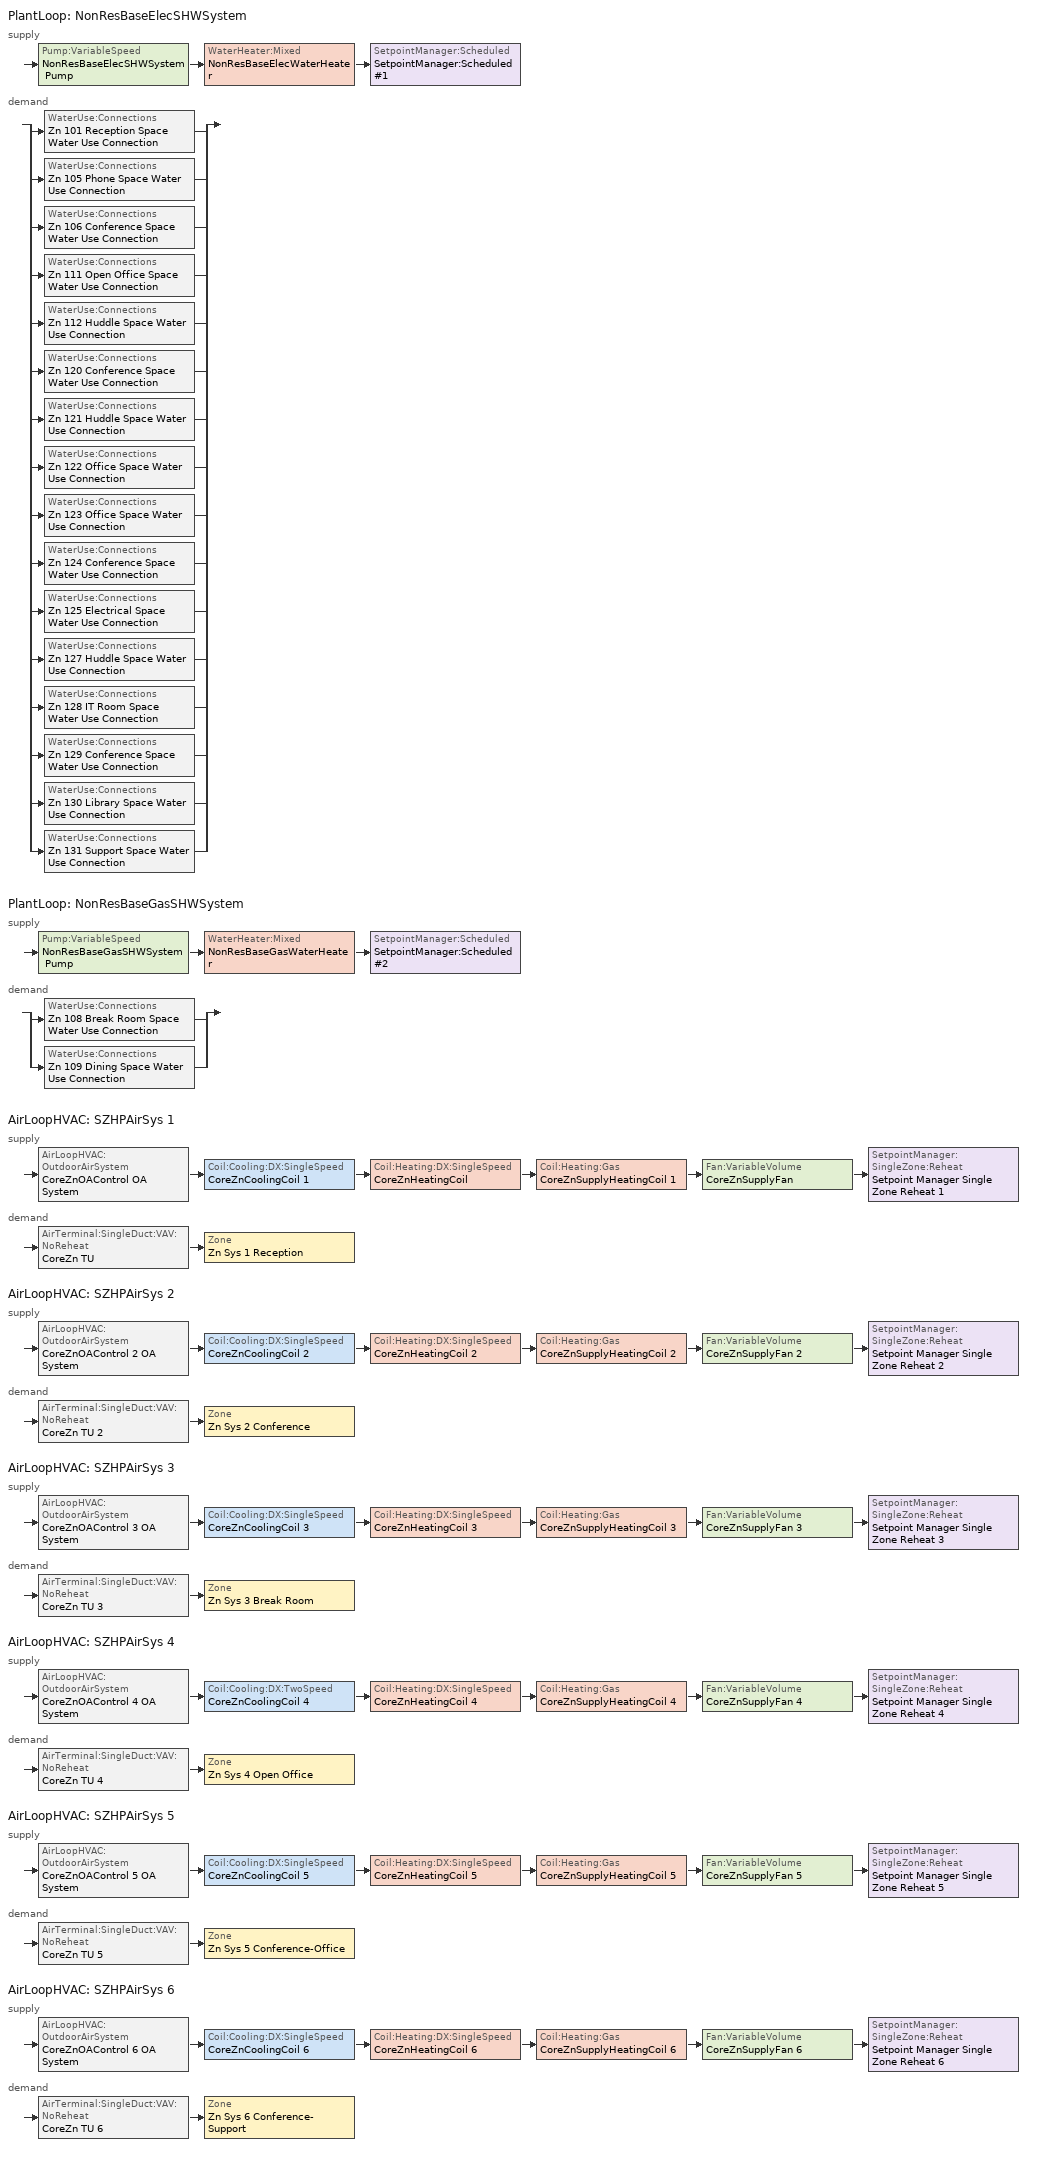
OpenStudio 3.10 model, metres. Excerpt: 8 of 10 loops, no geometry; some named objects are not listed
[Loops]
PlantLoop 'NonResBaseElecSHWSystem'
 supply: Pump:VariableSpeed 'NonResBaseElecSHWSystem Pump' > WaterHeater:Mixed 'NonResBaseElecWaterHeater' > SetpointManager:Scheduled 'SetpointManager:Scheduled #1'
 demand: split
  | WaterUse:Connections 'Zn 101 Reception Space Water Use Connection'
  | WaterUse:Connections 'Zn 105 Phone Space Water Use Connection'
  | WaterUse:Connections 'Zn 106 Conference Space Water Use Connection'
  | WaterUse:Connections 'Zn 111 Open Office Space Water Use Connection'
  | WaterUse:Connections 'Zn 112 Huddle Space Water Use Connection'
  | WaterUse:Connections 'Zn 120 Conference Space Water Use Connection'
  | WaterUse:Connections 'Zn 121 Huddle Space Water Use Connection'
  | WaterUse:Connections 'Zn 122 Office Space Water Use Connection'
  | WaterUse:Connections 'Zn 123 Office Space Water Use Connection'
  | WaterUse:Connections 'Zn 124 Conference Space Water Use Connection'
  | WaterUse:Connections 'Zn 125 Electrical Space Water Use Connection'
  | WaterUse:Connections 'Zn 127 Huddle Space Water Use Connection'
  | WaterUse:Connections 'Zn 128 IT Room Space Water Use Connection'
  | WaterUse:Connections 'Zn 129 Conference Space Water Use Connection'
  | WaterUse:Connections 'Zn 130 Library Space Water Use Connection'
  | WaterUse:Connections 'Zn 131 Support Space Water Use Connection'
PlantLoop 'NonResBaseGasSHWSystem'
 supply: Pump:VariableSpeed 'NonResBaseGasSHWSystem Pump' > WaterHeater:Mixed 'NonResBaseGasWaterHeater' > SetpointManager:Scheduled 'SetpointManager:Scheduled #2'
 demand: split
  | WaterUse:Connections 'Zn 108 Break Room Space Water Use Connection'
  | WaterUse:Connections 'Zn 109 Dining Space Water Use Connection'
AirLoopHVAC 'SZHPAirSys 1'
 supply: AirLoopHVAC:OutdoorAirSystem 'CoreZnOAControl OA System' > Coil:Cooling:DX:SingleSpeed 'CoreZnCoolingCoil 1' > Coil:Heating:DX:SingleSpeed 'CoreZnHeatingCoil' > Coil:Heating:Gas 'CoreZnSupplyHeatingCoil 1' > Fan:VariableVolume 'CoreZnSupplyFan' > SetpointManager:SingleZone:Reheat 'Setpoint Manager Single Zone Reheat 1'
 demand: AirTerminal:SingleDuct:VAV:NoReheat 'CoreZn TU' > Zone 'Zn Sys 1 Reception'
AirLoopHVAC 'SZHPAirSys 2'
 supply: AirLoopHVAC:OutdoorAirSystem 'CoreZnOAControl 2 OA System' > Coil:Cooling:DX:SingleSpeed 'CoreZnCoolingCoil 2' > Coil:Heating:DX:SingleSpeed 'CoreZnHeatingCoil 2' > Coil:Heating:Gas 'CoreZnSupplyHeatingCoil 2' > Fan:VariableVolume 'CoreZnSupplyFan 2' > SetpointManager:SingleZone:Reheat 'Setpoint Manager Single Zone Reheat 2'
 demand: AirTerminal:SingleDuct:VAV:NoReheat 'CoreZn TU 2' > Zone 'Zn Sys 2 Conference'
AirLoopHVAC 'SZHPAirSys 3'
 supply: AirLoopHVAC:OutdoorAirSystem 'CoreZnOAControl 3 OA System' > Coil:Cooling:DX:SingleSpeed 'CoreZnCoolingCoil 3' > Coil:Heating:DX:SingleSpeed 'CoreZnHeatingCoil 3' > Coil:Heating:Gas 'CoreZnSupplyHeatingCoil 3' > Fan:VariableVolume 'CoreZnSupplyFan 3' > SetpointManager:SingleZone:Reheat 'Setpoint Manager Single Zone Reheat 3'
 demand: AirTerminal:SingleDuct:VAV:NoReheat 'CoreZn TU 3' > Zone 'Zn Sys 3 Break Room'
AirLoopHVAC 'SZHPAirSys 4'
 supply: AirLoopHVAC:OutdoorAirSystem 'CoreZnOAControl 4 OA System' > Coil:Cooling:DX:TwoSpeed 'CoreZnCoolingCoil 4' > Coil:Heating:DX:SingleSpeed 'CoreZnHeatingCoil 4' > Coil:Heating:Gas 'CoreZnSupplyHeatingCoil 4' > Fan:VariableVolume 'CoreZnSupplyFan 4' > SetpointManager:SingleZone:Reheat 'Setpoint Manager Single Zone Reheat 4'
 demand: AirTerminal:SingleDuct:VAV:NoReheat 'CoreZn TU 4' > Zone 'Zn Sys 4 Open Office'
AirLoopHVAC 'SZHPAirSys 5'
 supply: AirLoopHVAC:OutdoorAirSystem 'CoreZnOAControl 5 OA System' > Coil:Cooling:DX:SingleSpeed 'CoreZnCoolingCoil 5' > Coil:Heating:DX:SingleSpeed 'CoreZnHeatingCoil 5' > Coil:Heating:Gas 'CoreZnSupplyHeatingCoil 5' > Fan:VariableVolume 'CoreZnSupplyFan 5' > SetpointManager:SingleZone:Reheat 'Setpoint Manager Single Zone Reheat 5'
 demand: AirTerminal:SingleDuct:VAV:NoReheat 'CoreZn TU 5' > Zone 'Zn Sys 5 Conference-Office'
AirLoopHVAC 'SZHPAirSys 6'
 supply: AirLoopHVAC:OutdoorAirSystem 'CoreZnOAControl 6 OA System' > Coil:Cooling:DX:SingleSpeed 'CoreZnCoolingCoil 6' > Coil:Heating:DX:SingleSpeed 'CoreZnHeatingCoil 6' > Coil:Heating:Gas 'CoreZnSupplyHeatingCoil 6' > Fan:VariableVolume 'CoreZnSupplyFan 6' > SetpointManager:SingleZone:Reheat 'Setpoint Manager Single Zone Reheat 6'
 demand: AirTerminal:SingleDuct:VAV:NoReheat 'CoreZn TU 6' > Zone 'Zn Sys 6 Conference-Support'
[SizingPeriod:DesignDay] Barometric Pressure {Pa}=100663; Wind Speed {m/s}=0.6; Wind Direction {deg}=260; Rain Indicator=No; Snow Indicator=No; Day of Month=21; Day Type=SummerDesignDay; Daylight Saving Time Indicator=No; Humidity Condition Type=Wetbulb; Dry-Bulb Temperature Range Modifier Type=DefaultMultipliers; Solar Model Indicator=ASHRAETau
Name | Maximum Dry-Bulb Temperature {C} | Daily Dry-Bulb Temperature Range {deltaC} | Month | Wetbulb or DewPoint at Maximum Dry-Bulb {C} | ASHRAE Clear Sky Optical Depth for Beam Irradiance | ASHRAE Clear Sky Optical Depth for Diffuse Irradiance
LOS ANGELES USC  September .4% Condns DB=>MCWB | 36.3 | 9.8 | 9 | 20.1 | 0.369 | 2.465
LOS ANGELES USC  October .4% Condns DB=>MCWB | 35.2 | 9.9 | 10 | 16.8 | 0.38 | 2.397
LOS ANGELES USC  November .4% Condns DB=>MCWB | 31.9 | 10.4 | 11 | 15.4 | 0.325 | 2.558
[Sizing:Zone] Zone Cooling Design Supply Air Temperature {C}=14; Zone Heating Design Supply Air Temperature {C}=40; Zone Cooling Design Supply Air Humidity Ratio {kg-H2O/kg-air}=0.0085; Zone Heating Design Supply Air Humidity Ratio {kg-H2O/kg-air}=0.008; Zone Heating Sizing Factor=1; Zone Cooling Sizing Factor=1; Cooling Design Air Flow Method=DesignDay; Cooling Minimum Air Flow per Zone Floor Area {m3/s-m2}=0; Cooling Minimum Air Flow {m3/s}=0; Cooling Minimum Air Flow Fraction=0; Heating Maximum Air Flow per Zone Floor Area {m3/s-m2}=0; Heating Maximum Air Flow {m3/s}=0; Account for Dedicated Outdoor Air System=No; Dedicated Outdoor Air System Control Strategy=NeutralSupplyAir; Dedicated Outdoor Air Low Setpoint Temperature for Design {C}=autosize; Dedicated Outdoor Air High Setpoint Temperature for Design {C}=autosize; Zone Load Sizing Method=Sensible Load Only No Latent Load; Zone Latent Cooling Design Supply Air Humidity Ratio Input Method=HumidityRatioDifference; Zone Cooling Design Supply Air Humidity Ratio Difference {kgWater/kgDryAir}=0.005; Zone Latent Heating Design Supply Air Humidity Ratio Input Method=HumidityRatioDifference; Zone Humidification Design Supply Air Humidity Ratio Difference {kgWater/kgDryAir}=0.005; Sizing Option=Coincident
Name | Zone Cooling Design Supply Air Temperature Input Method | Zone Cooling Design Supply Air Temperature Difference {deltaC} | Zone Heating Design Supply Air Temperature Input Method | Zone Heating Design Supply Air Temperature Difference {deltaC} | Heating Design Air Flow Method | Heating Maximum Air Flow Fraction
Zn Sys 1 Reception; Zn Sys 2 Conference; Zn Sys 3 Break Room; Zn Sys 4 Open Office; Zn Sys 5 Conference-Office; Zn Sys 6 Conference-Support | TemperatureDifference | 11.1111 | TemperatureDifference | 13.8889 | DesignDayWithLimit | 0.5
Zn Sys 7 Restrooms; Zn Sys 10 Elec | SupplyAirTemperature | 11.11 | SupplyAirTemperature | 11.11 | DesignDay | 0
[Zone equipment]
Zn Sys 1 Reception: CoreZn TU
Zn Sys 2 Conference: CoreZn TU 2
Zn Sys 3 Break Room: CoreZn TU 3, Zn Sys 3 Break Room Operable Window Ventilation
Zn Sys 4 Open Office: CoreZn TU 4
Zn Sys 5 Conference-Office: CoreZn TU 5
Zn Sys 6 Conference-Support: CoreZn TU 6
Zn Sys 7 Restrooms: Zn Sys 7 Restrooms PropExhFan
[PlantLoop] Glycol Concentration=0; Plant Loop Volume {m3}=Autocalculate; Load Distribution Scheme=Optimal
NonResBaseElecSHWSystem; NonResBaseGasSHWSystem
[Sizing:Plant] Loop Type=Heating; Design Loop Exit Temperature {C}=57.2222; Loop Design Temperature Difference {deltaC}=44.4444; Sizing Option=NonCoincident; Zone Timesteps in Averaging Window=1; Coincident Sizing Factor Mode=None
NonResBaseElecSHWSystem; NonResBaseGasSHWSystem
[WaterHeater:Mixed] Deadband Temperature Difference {deltaC}=2; Maximum Temperature Limit {C}=82.22; Heater Control Type=Cycle; Off Cycle Parasitic Fuel Consumption Rate {W}=0; Off Cycle Parasitic Fuel Type=NaturalGas; Off Cycle Parasitic Heat Fraction to Tank=0.8; On Cycle Parasitic Fuel Consumption Rate {W}=0; On Cycle Parasitic Fuel Type=NaturalGas; Ambient Temperature Indicator=Schedule; Use Side Effectiveness=1; Source Side Effectiveness=1; Use Side Design Flow Rate {m3/s}=autosize; Source Side Design Flow Rate {m3/s}=autosize; Indirect Water Heating Recovery Time {hr}=1.5; Source Side Flow Control Mode=IndirectHeatPrimarySetpoint
Name | Tank Volume {m3} | Setpoint Temperature Schedule | Heater Maximum Capacity {W} | Heater Fuel Type | Heater Thermal Efficiency | Ambient Temperature Schedule | Off Cycle Loss Coefficient to Ambient Temperature {W/K} | On Cycle Loss Coefficient to Ambient Temperature {W/K}
NonResBaseElecWaterHeater | 0.0937919 | NonResBaseElecWaterHeater Setpoint Temp | 7221.74 | Electricity | 1 | NonResBaseElecWaterHeater Ambient Temperature | 0.71606 | 0.71606
NonResBaseGasWaterHeater | 0.0197703 | NonResBaseGasWaterHeater Setpoint Temp | 1902.82 | NaturalGas | 0.8 | NonResBaseGasWaterHeater Ambient Temperature | 4.96787 | 4.96787
[WaterHeater:Sizing] Design Mode=PeakDraw; Time Storage Can Meet Peak Draw {hr}=0.538503; Time for Tank Recovery {hr}=0; Nominal Tank Volume for Autosizing Plant Connections {m3}=1
NonResBaseElecWaterHeater; NonResBaseGasWaterHeater
[Pump:VariableSpeed] Rated Pump Head {Pa}=0; Pump Control Type=Intermittent; Skin Loss Radiative Fraction=0.5; Design Power Sizing Method=PowerPerFlowPerPressure; Design Electric Power per Unit Flow Rate {W/(m3/s)}=348701.1; Design Shaft Power per Unit Flow Rate per Unit Head {W-s/m3-Pa}=1.28205; Design Minimum Flow Rate Fraction=0
NonResBaseElecSHWSystem Pump; NonResBaseGasSHWSystem Pump
[SetpointManager:Scheduled] Control Variable=Temperature
Name | Schedule | Setpoint Node or NodeList
SetpointManager:Scheduled #1 | NonResBaseElecSHWSystem Supply Temp Schedule | NonResBaseElecSHWSystem Supply Mixer Outlet Node
SetpointManager:Scheduled #2 | NonResBaseGasSHWSystem Supply Temp Schedule | NonResBaseGasSHWSystem Supply Mixer Outlet Node
[WaterUse:Connections] Drain Water Heat Exchanger Type=None; Drain Water Heat Exchanger Destination=Plant
Name | Water Use Equipment Name 1
Zn 101 Reception Space Water Use Connection | Zn 101 Reception Space Water Use Equipment
Zn 105 Phone Space Water Use Connection | Zn 105 Phone Space Water Use Equipment
Zn 106 Conference Space Water Use Connection | Zn 106 Conference Space Water Use Equipment
Zn 108 Break Room Space Water Use Connection | Zn 108 Break Room Space Water Use Equipment
Zn 109 Dining Space Water Use Connection | Zn 109 Dining Space Water Use Equipment
Zn 111 Open Office Space Water Use Connection | Zn 111 Open Office Space Water Use Equipment
Zn 112 Huddle Space Water Use Connection | Zn 112 Huddle Space Water Use Equipment
Zn 120 Conference Space Water Use Connection | Zn 120 Conference Space Water Use Equipment
Zn 121 Huddle Space Water Use Connection | Zn 121 Huddle Space Water Use Equipment
Zn 122 Office Space Water Use Connection | Zn 122 Office Space Water Use Equipment
Zn 123 Office Space Water Use Connection | Zn 123 Office Space Water Use Equipment
Zn 124 Conference Space Water Use Connection | Zn 124 Conference Space Water Use Equipment
Zn 125 Electrical Space Water Use Connection | Zn 125 Electrical Space Water Use Equipment
Zn 127 Huddle Space Water Use Connection | Zn 127 Huddle Space Water Use Equipment
Zn 128 IT Room Space Water Use Connection | Zn 128 IT Room Space Water Use Equipment
Zn 129 Conference Space Water Use Connection | Zn 129 Conference Space Water Use Equipment
Zn 130 Library Space Water Use Connection | Zn 130 Library Space Water Use Equipment
Zn 131 Support Space Water Use Connection | Zn 131 Support Space Water Use Equipment
[WaterUse:Equipment:Definition]
Name | Peak Flow Rate {m3/s} | Target Temperature Schedule
Zn 101 Reception Space Water Use Definition | 1.09661e-06 | Zn 101 Reception Space Target SHW Temp
Zn 105 Phone Space Water Use Definition | 1.12736e-07 | Zn 105 Phone Space Target SHW Temp
Zn 106 Conference Space Water Use Definition | 1.52594e-06 | Zn 106 Conference Space Target SHW Temp
Zn 108 Break Room Space Water Use Definition | 1.86889e-06 | Zn 108 Break Room Space Target SHW Temp
Zn 109 Dining Space Water Use Definition | 1.5608e-06 | Zn 109 Dining Space Target SHW Temp
Zn 111 Open Office Space Water Use Definition | 5.40631e-06 | Zn 111 Open Office Space Target SHW Temp
Zn 112 Huddle Space Water Use Definition | 4.59292e-07 | Zn 112 Huddle Space Target SHW Temp
Zn 120 Conference Space Water Use Definition | 1.22035e-06 | Zn 120 Conference Space Target SHW Temp
Zn 121 Huddle Space Water Use Definition | 3.10228e-07 | Zn 121 Huddle Space Target SHW Temp
Zn 122 Office Space Water Use Definition | 1.87999e-07 | Zn 122 Office Space Target SHW Temp
Zn 123 Office Space Water Use Definition | 1.69321e-07 | Zn 123 Office Space Target SHW Temp
Zn 124 Conference Space Water Use Definition | 4.63145e-07 | Zn 124 Conference Space Target SHW Temp
Zn 125 Electrical Space Water Use Definition | 6.06471e-08 | Zn 125 Electrical Space Target SHW Temp
Zn 127 Huddle Space Water Use Definition | 3.08041e-07 | Zn 127 Huddle Space Target SHW Temp
Zn 128 IT Room Space Water Use Definition | 1.24813e-07 | Zn 128 IT Room Space Target SHW Temp
Zn 129 Conference Space Water Use Definition | 5.39691e-07 | Zn 129 Conference Space Target SHW Temp
Zn 130 Library Space Water Use Definition | 1.7205e-06 | Zn 130 Library Space Target SHW Temp
Zn 131 Support Space Water Use Definition | 2.56513e-06 | Zn 131 Support Space Target SHW Temp
[WaterUse:Equipment]
Name | Water Use Equipment Definition | Flow Rate Fraction Schedule
Zn 101 Reception Space Water Use Equipment | Zn 101 Reception Space Water Use Definition | OfficeServiceHotWater
Zn 105 Phone Space Water Use Equipment | Zn 105 Phone Space Water Use Definition | OfficeServiceHotWater
Zn 106 Conference Space Water Use Equipment | Zn 106 Conference Space Water Use Definition | OfficeServiceHotWater
Zn 108 Break Room Space Water Use Equipment | Zn 108 Break Room Space Water Use Definition | OfficeServiceHotWater
Zn 109 Dining Space Water Use Equipment | Zn 109 Dining Space Water Use Definition | OfficeServiceHotWater
Zn 111 Open Office Space Water Use Equipment | Zn 111 Open Office Space Water Use Definition | OfficeServiceHotWater
Zn 112 Huddle Space Water Use Equipment | Zn 112 Huddle Space Water Use Definition | OfficeServiceHotWater
Zn 120 Conference Space Water Use Equipment | Zn 120 Conference Space Water Use Definition | OfficeServiceHotWater
Zn 121 Huddle Space Water Use Equipment | Zn 121 Huddle Space Water Use Definition | OfficeServiceHotWater
Zn 122 Office Space Water Use Equipment | Zn 122 Office Space Water Use Definition | OfficeServiceHotWater
Zn 123 Office Space Water Use Equipment | Zn 123 Office Space Water Use Definition | OfficeServiceHotWater
Zn 124 Conference Space Water Use Equipment | Zn 124 Conference Space Water Use Definition | OfficeServiceHotWater
Zn 125 Electrical Space Water Use Equipment | Zn 125 Electrical Space Water Use Definition | OfficeServiceHotWater
Zn 127 Huddle Space Water Use Equipment | Zn 127 Huddle Space Water Use Definition | OfficeServiceHotWater
Zn 128 IT Room Space Water Use Equipment | Zn 128 IT Room Space Water Use Definition | DataServiceHotWater
Zn 129 Conference Space Water Use Equipment | Zn 129 Conference Space Water Use Definition | OfficeServiceHotWater
Zn 130 Library Space Water Use Equipment | Zn 130 Library Space Water Use Definition | OfficeServiceHotWater
Zn 131 Support Space Water Use Equipment | Zn 131 Support Space Water Use Definition | OfficeServiceHotWater
[AirLoopHVAC] Availability Schedule=OfficeHVACAvail; Design Return Air Flow Fraction of Supply Air Flow=1
Name | Design Supply Air Flow Rate {m3/s}
SZHPAirSys 1 | 0.643194
SZHPAirSys 2 | 0.683776
SZHPAirSys 3 | 0.695103
SZHPAirSys 4 | 2.64403
SZHPAirSys 5 | 0.293046
SZHPAirSys 6 | 0.739461
[Sizing:System] Central Heating Maximum System Air Flow Ratio=0.5; Preheat Design Temperature {C}=5.68434e-14; Preheat Design Humidity Ratio {kg-H2O/kg-Air}=0; Precool Design Temperature {C}=5.68434e-14; Precool Design Humidity Ratio {kg-H2O/kg-Air}=0; Central Cooling Design Supply Air Temperature {C}=12.7778; Central Heating Design Supply Air Temperature {C}=35; Sizing Option=NonCoincident; 100% Outdoor Air in Cooling=No; 100% Outdoor Air in Heating=No; Central Cooling Design Supply Air Humidity Ratio {kg-H2O/kg-Air}=0.0085; Central Heating Design Supply Air Humidity Ratio {kg-H2O/kg-Air}=0.008; Zone Maximum Outdoor Air Fraction=1; Cooling Supply Air Flow Rate Per Floor Area {m3/s-m2}=0.00996765; Cooling Fraction of Autosized Cooling Supply Air Flow Rate=1; Cooling Supply Air Flow Rate Per Unit Cooling Capacity {m3/s-W}=3.94755e-05; Heating Supply Air Flow Rate Per Floor Area {m3/s-m2}=0.00996765; Heating Fraction of Autosized Heating Supply Air Flow Rate=1; Heating Fraction of Autosized Cooling Supply Air Flow Rate=1; Heating Supply Air Flow Rate Per Unit Heating Capacity {m3/s-W}=3.15882e-05; Cooling Design Capacity Method=CoolingDesignCapacity; Cooling Design Capacity {W}=autosize; Cooling Design Capacity Per Floor Area {W/m2}=234.7; Fraction of Autosized Cooling Design Capacity=1; Heating Design Capacity Method=HeatingDesignCapacity; Heating Design Capacity {W}=autosize; Heating Design Capacity Per Floor Area {W/m2}=157; Fraction of Autosized Heating Design Capacity=1; Central Cooling Capacity Control Method=OnOff; Occupant Diversity=autosize
SZHPAirSys 1; SZHPAirSys 2; SZHPAirSys 3; SZHPAirSys 4; SZHPAirSys 5; SZHPAirSys 6
[AvailabilityManager:NightCycle] Applicability Schedule=Always On Discrete; Control Type=CycleOnControlZone; Thermostat Tolerance {deltaC}=1.11111; Cycling Run Time Control Type=ThermostatWithMinimumRunTime; Cycling Run Time {s}=900
Availability Manager Night Cycle 1; Availability Manager Night Cycle 2; Availability Manager Night Cycle 3; Availability Manager Night Cycle 4; Availability Manager Night Cycle 5; Availability Manager Night Cycle 6; Availability Manager Night Cycle 7; Availability Manager Night Cycle 8
[Fan:VariableVolume] Availability Schedule=Always On Discrete; Fan Power Minimum Flow Rate Input Method=FixedFlowRate; Fan Power Minimum Flow Fraction=0; Motor In Airstream Fraction=1; Fan Power Coefficient 1=0.027828; Fan Power Coefficient 2=0.026583; Fan Power Coefficient 3=-0.087069; Fan Power Coefficient 4=1.03092; Fan Power Coefficient 5=0
Name | Fan Total Efficiency | Pressure Rise {Pa} | Maximum Flow Rate {m3/s} | Fan Power Minimum Air Flow Rate {m3/s} | Motor Efficiency
CoreZnSupplyFan | 0.4325 | 884.403 | 0.643194 | 0.321597 | 0.665385
CoreZnSupplyFan 2 | 0.4325 | 884.403 | 0.683776 | 0.341888 | 0.665385
CoreZnSupplyFan 3 | 0.4325 | 884.403 | 0.695103 | 0.347552 | 0.665385
CoreZnSupplyFan 4 | 0.4585 | 937.568 | 2.64403 | 1.32201 | 0.705385
CoreZnSupplyFan 5 | 0.4275 | 874.177 | 0.293046 | 0.146523 | 0.657692
CoreZnSupplyFan 6 | 0.4325 | 934.392 | 0.739461 | 0.369731 | 0.665385
[Coil:Heating:Gas] Gas Burner Efficiency=0.815459; On Cycle Parasitic Electric Load {W}=0; Part Load Fraction Correlation Curve=CoilHtgFurnFIRRatio_fQRatio; Off Cycle Parasitic Gas Load {W}=0
Name | Availability Schedule | Nominal Capacity {W}
CoreZnSupplyHeatingCoil 1 | CoreZnSupplyHeatingCoil 1 AvailSch | 9673.98
CoreZnSupplyHeatingCoil 2 | CoreZnSupplyHeatingCoil 2 AvailSch | 12804.3
CoreZnSupplyHeatingCoil 3 | CoreZnSupplyHeatingCoil 3 AvailSch | 15550.1
CoreZnSupplyHeatingCoil 4 | CoreZnSupplyHeatingCoil 4 AvailSch | 38690.1
CoreZnSupplyHeatingCoil 5 | CoreZnSupplyHeatingCoil 5 AvailSch | 4590.08
CoreZnSupplyHeatingCoil 6 | CoreZnSupplyHeatingCoil 6 AvailSch | 17217.9
[Coil:Heating:DX:SingleSpeed] Availability Schedule=Always On Discrete; Rated Supply Fan Power Per Volume Flow Rate 2017 {W/(m3/s)}=773.3; Rated Supply Fan Power Per Volume Flow Rate 2023 {W/(m3/s)}=934.4; Total Heating Capacity Function of Temperature Curve=CoilHtgHPQRatio_fToadbSI; Total Heating Capacity Function of Flow Fraction Curve=CoilHtgHPQRatio_fCFMRatio; Energy Input Ratio Function of Temperature Curve=CoilHtgHPEIRRatio_fToadbSI; Energy Input Ratio Function of Flow Fraction Curve=CoilHtgHPEIRRatio_fCFMRatio; Part Load Fraction Correlation Curve=CoilHtgHPEIRRatio_fQFrac; Minimum Outdoor Dry-Bulb Temperature for Compressor Operation {C}=-8.33333; Maximum Outdoor Dry-Bulb Temperature for Defrost Operation {C}=4.44444; Maximum Outdoor Dry-Bulb Temperature for Crankcase Heater Operation {C}=10; Defrost Strategy=ReverseCycle; Defrost Control=Timed; Defrost Time Period Fraction=0.058333; Resistive Defrost Heater Capacity {W}=2000
Name | Rated Total Heating Capacity {W} | Rated COP {W/W} | Rated Air Flow Rate {m3/s} | Defrost Energy Input Ratio Function of Temperature Curve | Crankcase Heater Capacity {W}
CoreZnHeatingCoil | 15079.9 | 3.92582 | 0.643194 | CoreZnHeatingCoil Defrost Curve | 42.9525
CoreZnHeatingCoil 2 | 14983.3 | 4.00128 | 0.683776 | CoreZnHeatingCoil 2 Defrost Curve | 49.2922
CoreZnHeatingCoil 3 | 12708.6 | 3.95427 | 0.695103 | CoreZnHeatingCoil 3 Defrost Curve | 38.3384
CoreZnHeatingCoil 4 | 59036.8 | 3.92748 | 2.64403 | CoreZnHeatingCoil 4 Defrost Curve | 168.742
CoreZnHeatingCoil 5 | 6601.13 | 3.9252 | 0.293046 | CoreZnHeatingCoil 5 Defrost Curve | 18.7781
CoreZnHeatingCoil 6 | 20492 | 3.78099 | 0.739461 | CoreZnHeatingCoil 6 Defrost Curve | 39.9901
[Coil:Cooling:DX:SingleSpeed] Availability Schedule=Always On Discrete; Rated Sensible Heat Ratio=autosize; Rated COP {W/W}=4.54306; Rated Evaporator Fan Power Per Volume Flow Rate 2017 {W/(m3/s)}=773.3; Rated Evaporator Fan Power Per Volume Flow Rate 2023 {W/(m3/s)}=934.4; Total Cooling Capacity Function of Temperature Curve=CoilClgDXQRatio_fTwbToadbSI; Total Cooling Capacity Function of Flow Fraction Curve=CoilClgDXSnglQRatio_fCFMRatio; Energy Input Ratio Function of Flow Fraction Curve=CoilClgDXSnglEIRRatio_fCFMRatio; Part Load Fraction Correlation Curve=CoilClgDXSEEREIRRatio_fQFrac; Minimum Outdoor Dry-Bulb Temperature for Compressor Operation {C}=-25; Nominal Time for Condensate Removal to Begin {s}=0; Ratio of Initial Moisture Evaporation Rate and Steady State Latent Capacity=0; Maximum Cycling Rate {cycles/hr}=0; Latent Capacity Time Constant {s}=0; Condenser Type=AirCooled; Evaporative Condenser Effectiveness=0.9; Evaporative Condenser Air Flow Rate {m3/s}=autosize; Evaporative Condenser Pump Rated Power Consumption {W}=autosize; Crankcase Heater Capacity {W}=0; Maximum Outdoor Dry-Bulb Temperature for Crankcase Heater Operation {C}=10; Basin Heater Capacity {W/K}=0; Basin Heater Setpoint Temperature {C}=2
Name | Rated Total Cooling Capacity {W} | Rated Air Flow Rate {m3/s} | Energy Input Ratio Function of Temperature Curve
CoreZnCoolingCoil 1 | 15760.6 | 0.643194 | CoilClgDXSEEREIR_fTwbToadbSI
CoreZnCoolingCoil 2 | 18086.9 | 0.683776 | CoilClgDXSEEREIR_fTwbToadbSI-2
CoreZnCoolingCoil 3 | 14067.6 | 0.695103 | CoilClgDXSEEREIR_fTwbToadbSI-3
CoreZnCoolingCoil 5 | 6890.28 | 0.293046 | CoilClgDXSEEREIR_fTwbToadbSI-4
CoreZnCoolingCoil 6 | 14673.7 | 0.739461 | CoilClgDXSEEREIR_fTwbToadbSI-5
[Controller:OutdoorAir] Minimum Outdoor Air Flow Rate {m3/s}=0; Maximum Outdoor Air Flow Rate {m3/s}=Autosize; Economizer Control Action Type=ModulateFlow; Minimum Limit Type=FixedMinimum; High Humidity Control=No; High Humidity Outdoor Air Flow Ratio=1; Control High Indoor Humidity Based on Outdoor Humidity Ratio=Yes; Heat Recovery Bypass Control Type=BypassWhenOAFlowGreaterThanMinimum; Economizer Operation Staging=InterlockedWithMechanicalCooling
Name | Economizer Control Type | Economizer Maximum Limit Dry-Bulb Temperature {C} | Economizer Maximum Limit Enthalpy {J/kg} | Lockout Type | Minimum Outdoor Air Schedule | Maximum Fraction of Outdoor Air Schedule | Controller Mechanical Ventilation
CoreZnOAControl | FixedDryBulb | 21.6667 | 116300 | LockoutWithCompressor | CoreZnOAControl Schedule | CoreZnOAControl Max OA Schedule | CoreZnOAControl Mech Vent Controller
CoreZnOAControl 2 | FixedDryBulb | 21.6667 | 116300 | LockoutWithCompressor | CoreZnOAControl 2 Schedule | CoreZnOAControl 2 Max OA Schedule | CoreZnOAControl 2 Mech Vent Controller
CoreZnOAControl 3 | FixedDryBulb | 21.6667 | 116300 | LockoutWithCompressor | CoreZnOAControl 3 Schedule | CoreZnOAControl 3 Max OA Schedule | CoreZnOAControl 3 Mech Vent Controller
CoreZnOAControl 4 | FixedDryBulb | 21.6667 | 116300 | LockoutWithCompressor | CoreZnOAControl 4 Schedule | CoreZnOAControl 4 Max OA Schedule | CoreZnOAControl 4 Mech Vent Controller
CoreZnOAControl 5 | NoEconomizer |  | 64000 | NoLockout | CoreZnOAControl 5 Schedule |  | CoreZnOAControl 5 Mech Vent Controller
CoreZnOAControl 6 | FixedDryBulb | 21.6667 | 116300 | LockoutWithCompressor | CoreZnOAControl 6 Schedule | CoreZnOAControl 6 Max OA Schedule | CoreZnOAControl 6 Mech Vent Controller
[Controller:MechanicalVentilation] Availability Schedule=Always On Discrete
Name | Demand Controlled Ventilation
CoreZnOAControl Mech Vent Controller; CoreZnOAControl 4 Mech Vent Controller; CoreZnOAControl 5 Mech Vent Controller
CoreZnOAControl 2 Mech Vent Controller; CoreZnOAControl 3 Mech Vent Controller; CoreZnOAControl 6 Mech Vent Controller | Yes
[AirLoopHVAC:OutdoorAirSystem]
Name | Controller
CoreZnOAControl OA System | CoreZnOAControl
CoreZnOAControl 2 OA System | CoreZnOAControl 2
CoreZnOAControl 3 OA System | CoreZnOAControl 3
CoreZnOAControl 4 OA System | CoreZnOAControl 4
CoreZnOAControl 5 OA System | CoreZnOAControl 5
CoreZnOAControl 6 OA System | CoreZnOAControl 6
[SetpointManager:SingleZone:Reheat] Minimum Supply Air Temperature {C}=12.7778; Maximum Supply Air Temperature {C}=35
Name | Control Zone | Setpoint Node or NodeList
Setpoint Manager Single Zone Reheat 1 | Zn Sys 1 Reception | CoreZnSupplyFan Outlet Node
Setpoint Manager Single Zone Reheat 2 | Zn Sys 2 Conference | CoreZnSupplyFan 2 Outlet Node
Setpoint Manager Single Zone Reheat 3 | Zn Sys 3 Break Room | CoreZnSupplyFan 3 Outlet Node
Setpoint Manager Single Zone Reheat 4 | Zn Sys 4 Open Office | CoreZnSupplyFan 4 Outlet Node
Setpoint Manager Single Zone Reheat 5 | Zn Sys 5 Conference-Office | CoreZnSupplyFan 5 Outlet Node
Setpoint Manager Single Zone Reheat 6 | Zn Sys 6 Conference-Support | CoreZnSupplyFan 6 Outlet Node
[Coil:Cooling:DX:TwoSpeed]
CoreZnCoolingCoil 4: Availability Schedule=Always On Discrete; Rated High Speed Total Cooling Capacity {W}=61916.8; Rated High Speed Sensible Heat Ratio=Autosize; Rated High Speed COP {W/W}=3.66374; Rated High Speed Air Flow Rate {m3/s}=2.64403; Rated High Speed Evaporator Fan Power Per Volume Flow Rate 2017 {W/(m3/s)}=773.3; Rated High Speed Evaporator Fan Power Per Volume Flow Rate 2023 {W/(m3/s)}=934.4; Unit Internal Static Air Pressure {Pa}=773.3; Total Cooling Capacity Function of Temperature Curve=CoilClgDXQRatio_fTwbToadbSI; Total Cooling Capacity Function of Flow Fraction Curve=CoilClgDXDblQRatio_fCFMRatio; Energy Input Ratio Function of Temperature Curve=CoilClgDXEIRRatio_fTwbToadbSI; Energy Input Ratio Function of Flow Fraction Curve=CoilClgDXDblEIRRatio_fCFMRatio; Part Load Fraction Correlation Curve=CoilClgDXEIRRatio_fQFrac; Rated Low Speed Total Cooling Capacity {W}=30958.4; Rated Low Speed Sensible Heat Ratio=Autosize; Rated Low Speed COP {W/W}=3.66374; Rated Low Speed Air Flow Rate {m3/s}=1.32201; Rated Low Speed Evaporator Fan Power Per Volume Flow Rate 2017 {W/(m3/s)}=773.3; Rated Low Speed Evaporator Fan Power Per Volume Flow Rate 2023 {W/(m3/s)}=934.4; Low Speed Total Cooling Capacity Function of Temperature Curve=CoilClgDXQRatio_fTwbToadbSI 1; Low Speed Energy Input Ratio Function of Temperature Curve=CoilClgDXEIRRatio_fTwbToadbSI 1; Condenser Type=AirCooled; Minimum Outdoor Dry-Bulb Temperature for Compressor Operation {C}=-25; High Speed Evaporative Condenser Effectiveness=0.9; High Speed Evaporative Condenser Air Flow Rate {m3/s}=Autosize; High Speed Evaporative Condenser Pump Rated Power Consumption {W}=Autosize; Low Speed Evaporative Condenser Effectiveness=0.9; Low Speed Evaporative Condenser Air Flow Rate {m3/s}=Autosize; Low Speed Evaporative Condenser Pump Rated Power Consumption {W}=Autosize; Basin Heater Capacity {W/K}=0; Basin Heater Setpoint Temperature {C}=2
[AirTerminal:SingleDuct:VAV:NoReheat] Availability Schedule=Always On Discrete; Zone Minimum Air Flow Input Method=FixedFlowRate; Constant Minimum Air Flow Fraction=0.3; Control For Outdoor Air=No
Name | Maximum Air Flow Rate {m3/s} | Fixed Minimum Air Flow Rate {m3/s}
CoreZn TU | 0.643264 | 0.321632
CoreZn TU 2 | 0.683852 | 0.341926
CoreZn TU 3 | 0.695179 | 0.347589
CoreZn TU 4 | 2.64432 | 1.32216
CoreZn TU 5 | 0.293079 | 0.14654
CoreZn TU 6 | 0.739542 | 0.369771
[Fan:ZoneExhaust]
Zn Sys 7 Restrooms PropExhFan: Availability Schedule=OfficeHVACAvail; Fan Total Efficiency=0.55575; Pressure Rise {Pa}=706.882; Maximum Flow Rate {m3/s}=0.117987; System Availability Manager Coupling Mode=Decoupled; Balanced Exhaust Fraction Schedule=On
[Curve:Biquadratic]
Name | Coefficient1 Constant | Coefficient2 x | Coefficient3 x**2 | Coefficient4 y | Coefficient5 y**2 | Coefficient6 x*y | Minimum Value of x | Maximum Value of x | Minimum Value of y | Maximum Value of y
CoilClgDXQRatio_fTwbToadbSI; CoilClgDXQRatio_fTwbToadbSI 1 | 0.86779 | 0.014245 | 0.000554 | -0.007569 | 3.2e-05 | -0.000191 | 13.89 | 25 | 23.89 | 46.11
CoilClgDXEIRRatio_fTwbToadbSI; CoilClgDXEIRRatio_fTwbToadbSI 1 | 0.116709 | 0.028458 | -0.000411 | 0.021422 | 0.000162 | -0.00068 | 13.89 | 25 | 23.89 | 46.11
CoreZnHeatingCoil Defrost Curve; CoreZnHeatingCoil 2 Defrost Curve; CoreZnHeatingCoil 3 Defrost Curve; CoreZnHeatingCoil 4 Defrost Curve; CoreZnHeatingCoil 5 Defrost Curve; CoreZnHeatingCoil 6 Defrost Curve | 1 | 0 | 0 | 0 | 0 | 0 | 0 | 1 | 0 | 1
[Curve:Cubic]
Name | Coefficient1 Constant | Coefficient2 x | Coefficient3 x**2 | Coefficient4 x**3 | Minimum Value of x | Maximum Value of x | Minimum Curve Output | Maximum Curve Output
CoilClgDXSEEREIRRatio_fQFrac | 1 | 0 | 0 | 0 | 0.7 | 1
CoilClgDXEIRRatio_fQFrac | 0 | 5.1091 | -8.5515 | 4.4744 | 0.7 | 1 | 0.92 | 1
CoilClgDXDblEIRRatio_fCFMRatio | 1.00795 | 0.345441 | -0.692289 | 0.338899 | 0 | 100
CoilHtgHPQRatio_fToadbSI | 0.729009 | 0.031928 | 0.000136 | -9e-06 | 0 | 10 | 0.17 | 1.05
CoilHtgHPEIRRatio_fToadbSI | 1.21829 | -0.036117 | 0.00142 | -2.7e-05 | 0 | 10 | 0.97 | 3.18
CoilClgDXDblQRatio_fCFMRatio | 0.472786 | 1.24334 | -1.03871 | 0.322578 | 0 | 100 | 0.47
[Curve:Quadratic]
Name | Coefficient1 Constant | Coefficient2 x | Coefficient3 x**2 | Minimum Value of x | Maximum Value of x | Minimum Curve Output | Maximum Curve Output
CoilClgDXSnglQRatio_fCFMRatio | 0.8 | 0.2 | 0 | 0 | 100 | 0.8
CoilClgDXSnglEIRRatio_fCFMRatio | 1.156 | -0.1816 | 0.0256 | 0 | 100
CoilHtgHPQRatio_fCFMRatio | 0.84 | 0.16 | 0 | 0 | 100 | 0.84
CoilHtgHPEIRRatio_fQFrac | 0.85 | 0.15 | 0 | 0 | 1 | 0.85 | 1
CoilHtgHPEIRRatio_fCFMRatio | 1.3824 | -0.4336 | 0.0512 | 0 | 1
CoilHtgFurnFIRRatio_fQRatio | 0.01861 | 1.09421 | -0.112819 | 0.7 | 1
[Table:MultiVariableLookup]
CoilClgDXSEEREIR_fTwbToadbSI; CoilClgDXSEEREIR_fTwbToadbSI-2; CoilClgDXSEEREIR_fTwbToadbSI-3; CoilClgDXSEEREIR_fTwbToadbSI-4; CoilClgDXSEEREIR_fTwbToadbSI-5: EvaluateCurveToLimits, BiQuadratic, 1, Temperature, Temperature, Dimensionless, 2, 19.44, 35, 1, 19.44, 27.78, 0.87727, 19.44, 43.33, 1.19866, 13.89, 35, 1.16563, 13.89, 27.78, 1.02566, 13.89, 43.33, 1.39209, 25, 35, 0.882988, 25, 27.78, 0.772486, 25, 43.33, 1.06195
[Schedule:Day]
OnDay; AllOnHVACAvailDay; CoreZnOAControl Schedule Week 1 Summer; CoreZnOAControl Schedule Week 1 Winter; CoreZnOAControl 2 Schedule Week 1 Summer; CoreZnOAControl 2 Schedule Week 1 Winter; CoreZnOAControl 3 Schedule Week 1 Summer; CoreZnOAControl 3 Schedule Week 1 Winter; CoreZnOAControl 4 Schedule Week 1 Summer; CoreZnOAControl 4 Schedule Week 1 Winter; CoreZnOAControl 5 Schedule Week 1 Summer; CoreZnOAControl 5 Schedule Week 1 Winter; CoreZnOAControl 6 Schedule Week 1 Summer; CoreZnOAControl 6 Schedule Week 1 Winter: 1, 0, 1, 2, 0, 1, 3, 0, 1, 4, 0, 1, 5, 0, 1, 6, 0, 1, 7, 0, 1, 8, 0, 1, 9, 0, 1, 10, 0, 1, 11, 0, 1, 12, 0, 1, 13, 0, 1, 14, 0, 1, 15, 0, 1, 16, 0, 1, 17, 0, 1, 18, 0, 1, 19, 0, 1, 20, 0, 1, 21, 0, 1, 22, 0, 1, 23, 0, 1, 24, 0, 1
OffDay; DataServiceHotWaterSun; DataServiceHotWaterSat; OfficeHVACAvailSun; CoreZnOAControl Schedule Week 1 Sunday; CoreZnOAControl Schedule Week 1 Holiday; CoreZnOAControl Schedule Week 1 Custom 1; CoreZnOAControl Schedule Week 1 Custom 2; CoreZnOAControl 2 Schedule Week 1 Sunday; CoreZnOAControl 2 Schedule Week 1 Holiday; CoreZnOAControl 2 Schedule Week 1 Custom 1; CoreZnOAControl 2 Schedule Week 1 Custom 2; CoreZnOAControl 3 Schedule Week 1 Sunday; CoreZnOAControl 3 Schedule Week 1 Holiday; CoreZnOAControl 3 Schedule Week 1 Custom 1; CoreZnOAControl 3 Schedule Week 1 Custom 2; CoreZnOAControl 4 Schedule Week 1 Sunday; CoreZnOAControl 4 Schedule Week 1 Holiday; CoreZnOAControl 4 Schedule Week 1 Custom 1; CoreZnOAControl 4 Schedule Week 1 Custom 2; CoreZnOAControl 5 Schedule Week 1 Sunday; CoreZnOAControl 5 Schedule Week 1 Holiday; CoreZnOAControl 5 Schedule Week 1 Custom 1; CoreZnOAControl 5 Schedule Week 1 Custom 2; CoreZnOAControl 6 Schedule Week 1 Sunday; CoreZnOAControl 6 Schedule Week 1 Holiday; CoreZnOAControl 6 Schedule Week 1 Custom 1; CoreZnOAControl 6 Schedule Week 1 Custom 2: 1, 0, 0, 2, 0, 0, 3, 0, 0, 4, 0, 0, 5, 0, 0, 6, 0, 0, 7, 0, 0, 8, 0, 0, 9, 0, 0, 10, 0, 0, 11, 0, 0, 12, 0, 0, 13, 0, 0, 14, 0, 0, 15, 0, 0, 16, 0, 0, 17, 0, 0, 18, 0, 0, 19, 0, 0, 20, 0, 0, 21, 0, 0, 22, 0, 0, 23, 0, 0, 24, 0, 0
OfficeServiceHotWaterSun: 1, 0, 0.04, 2, 0, 0.04, 3, 0, 0.04, 4, 0, 0.04, 5, 0, 0.04, 6, 0, 0.07, 7, 0, 0.04, 8, 0, 0.04, 9, 0, 0.04, 10, 0, 0.04, 11, 0, 0.04, 12, 0, 0.06, 13, 0, 0.06, 14, 0, 0.09, 15, 0, 0.06, 16, 0, 0.04, 17, 0, 0.04, 18, 0, 0.04, 19, 0, 0.04, 20, 0, 0.04, 21, 0, 0.04, 22, 0, 0.07, 23, 0, 0.04, 24, 0, 0.04
OfficeServiceHotWaterWD: 1, 0, 0.05, 2, 0, 0.05, 3, 0, 0.05, 4, 0, 0.05, 5, 0, 0.05, 6, 0, 0.08, 7, 0, 0.07, 8, 0, 0.19, 9, 0, 0.35, 10, 0, 0.38, 11, 0, 0.39, 12, 0, 0.47, 13, 0, 0.57, 14, 0, 0.54, 15, 0, 0.34, 16, 0, 0.33, 17, 0, 0.44, 18, 0, 0.26, 19, 0, 0.21, 20, 0, 0.15, 21, 0, 0.17, 22, 0, 0.08, 23, 0, 0.05, 24, 0, 0.05
OfficeServiceHotWaterSat: 1, 0, 0.05, 2, 0, 0.05, 3, 0, 0.05, 4, 0, 0.05, 5, 0, 0.05, 6, 0, 0.08, 7, 0, 0.07, 8, 0, 0.11, 9, 0, 0.15, 10, 0, 0.21, 11, 0, 0.19, 12, 0, 0.23, 13, 0, 0.2, 14, 0, 0.19, 15, 0, 0.15, 16, 0, 0.12, 17, 0, 0.14, 18, 0, 0.07, 19, 0, 0.07, 20, 0, 0.07, 21, 0, 0.07, 22, 0, 0.09, 23, 0, 0.05, 24, 0, 0.05
DataServiceHotWaterWD: 1, 0, 0, 2, 0, 0, 3, 0, 0, 4, 0, 0, 5, 0, 0.1, 6, 0, 0.1, 7, 0, 0.5, 8, 0, 0.5, 9, 0, 0.5, 10, 0, 0.5, 11, 0, 0.7, 12, 0, 0.9, 13, 0, 0.9, 14, 0, 0.5, 15, 0, 0.5, 16, 0, 0.7, 17, 0, 0.5, 18, 0, 0.5, 19, 0, 0.5, 20, 0, 0.1, 21, 0, 0.1, 22, 0, 0.1, 23, 0, 0.1, 24, 0, 0
OfficeHVACAvailWD; CoreZnOAControl Schedule Week 1 Monday; CoreZnOAControl Schedule Week 1 Tuesday; CoreZnOAControl Schedule Week 1 Wednesday; CoreZnOAControl Schedule Week 1 Thursday; CoreZnOAControl Schedule Week 1 Friday; CoreZnOAControl 2 Schedule Week 1 Monday; CoreZnOAControl 2 Schedule Week 1 Tuesday; CoreZnOAControl 2 Schedule Week 1 Wednesday; CoreZnOAControl 2 Schedule Week 1 Thursday; CoreZnOAControl 2 Schedule Week 1 Friday; CoreZnOAControl 3 Schedule Week 1 Monday; CoreZnOAControl 3 Schedule Week 1 Tuesday; CoreZnOAControl 3 Schedule Week 1 Wednesday; CoreZnOAControl 3 Schedule Week 1 Thursday; CoreZnOAControl 3 Schedule Week 1 Friday; CoreZnOAControl 4 Schedule Week 1 Monday; CoreZnOAControl 4 Schedule Week 1 Tuesday; CoreZnOAControl 4 Schedule Week 1 Wednesday; CoreZnOAControl 4 Schedule Week 1 Thursday; CoreZnOAControl 4 Schedule Week 1 Friday; CoreZnOAControl 5 Schedule Week 1 Monday; CoreZnOAControl 5 Schedule Week 1 Tuesday; CoreZnOAControl 5 Schedule Week 1 Wednesday; CoreZnOAControl 5 Schedule Week 1 Thursday; CoreZnOAControl 5 Schedule Week 1 Friday; CoreZnOAControl 6 Schedule Week 1 Monday; CoreZnOAControl 6 Schedule Week 1 Tuesday; CoreZnOAControl 6 Schedule Week 1 Wednesday; CoreZnOAControl 6 Schedule Week 1 Thursday; CoreZnOAControl 6 Schedule Week 1 Friday: 1, 0, 0, 2, 0, 0, 3, 0, 0, 4, 0, 0, 5, 0, 0, 6, 0, 1, 7, 0, 1, 8, 0, 1, 9, 0, 1, 10, 0, 1, 11, 0, 1, 12, 0, 1, 13, 0, 1, 14, 0, 1, 15, 0, 1, 16, 0, 1, 17, 0, 1, 18, 0, 1, 19, 0, 1, 20, 0, 1, 21, 0, 1, 22, 0, 1, 23, 0, 1, 24, 0, 1
OfficeHVACAvailSat; CoreZnOAControl Schedule Week 1 Saturday; CoreZnOAControl 2 Schedule Week 1 Saturday; CoreZnOAControl 3 Schedule Week 1 Saturday; CoreZnOAControl 4 Schedule Week 1 Saturday; CoreZnOAControl 5 Schedule Week 1 Saturday; CoreZnOAControl 6 Schedule Week 1 Saturday: 1, 0, 0, 2, 0, 0, 3, 0, 0, 4, 0, 0, 5, 0, 0, 6, 0, 1, 7, 0, 1, 8, 0, 1, 9, 0, 1, 10, 0, 1, 11, 0, 1, 12, 0, 1, 13, 0, 1, 14, 0, 1, 15, 0, 1, 16, 0, 1, 17, 0, 1, 18, 0, 1, 19, 0, 1, 20, 0, 0, 21, 0, 0, 22, 0, 0, 23, 0, 0, 24, 0, 0
NonResBaseElecWaterHeater Ambient Temperature Day Schedule; NonResBaseGasWaterHeater Ambient Temperature Day Schedule: 24, 0, 20
NonResBaseElecWaterHeater Setpoint Temp Day Schedule; NonResBaseElecSHWSystem Supply Temp Schedule Day Schedule; Zn 101 Reception Space Target SHW Temp Default Day; Zn 105 Phone Space Target SHW Temp Default Day; Zn 106 Conference Space Target SHW Temp Default Day; NonResBaseGasWaterHeater Setpoint Temp Day Schedule; NonResBaseGasSHWSystem Supply Temp Schedule Day Schedule; Zn 108 Break Room Space Target SHW Temp Default Day; Zn 109 Dining Space Target SHW Temp Default Day; Zn 111 Open Office Space Target SHW Temp Default Day; Zn 112 Huddle Space Target SHW Temp Default Day; Zn 120 Conference Space Target SHW Temp Default Day; Zn 121 Huddle Space Target SHW Temp Default Day; Zn 122 Office Space Target SHW Temp Default Day; Zn 123 Office Space Target SHW Temp Default Day; Zn 124 Conference Space Target SHW Temp Default Day; Zn 125 Electrical Space Target SHW Temp Default Day; Zn 127 Huddle Space Target SHW Temp Default Day; Zn 128 IT Room Space Target SHW Temp Default Day; Zn 129 Conference Space Target SHW Temp Default Day; Zn 130 Library Space Target SHW Temp Default Day; Zn 131 Support Space Target SHW Temp Default Day: 24, 0, 57.2222
CoreZnOAControl Max OA Schedule Day Schedule; CoreZnOAControl 2 Max OA Schedule Day Schedule; CoreZnOAControl 3 Max OA Schedule Day Schedule; CoreZnOAControl 4 Max OA Schedule Day Schedule; CoreZnOAControl 6 Max OA Schedule Day Schedule: 24, 0, 1
[Schedule:Week]
OnWk: OnDay, OnDay, OnDay, OnDay, OnDay, OnDay, OnDay, OnDay, OnDay, OnDay, OnDay, OnDay
OfficeServiceHotWaterWk: OfficeServiceHotWaterSun, OfficeServiceHotWaterWD, OfficeServiceHotWaterWD, OfficeServiceHotWaterWD, OfficeServiceHotWaterWD, OfficeServiceHotWaterWD, OfficeServiceHotWaterSat, OfficeServiceHotWaterSun, OnDay, OffDay, OfficeServiceHotWaterSun, OfficeServiceHotWaterSun
DataServiceHotWaterWk: DataServiceHotWaterSun, DataServiceHotWaterWD, DataServiceHotWaterWD, DataServiceHotWaterWD, DataServiceHotWaterWD, DataServiceHotWaterWD, DataServiceHotWaterSat, DataServiceHotWaterSun, OnDay, OffDay, DataServiceHotWaterSun, DataServiceHotWaterSun
OfficeHVACAvailWk: OfficeHVACAvailSun, OfficeHVACAvailWD, OfficeHVACAvailWD, OfficeHVACAvailWD, OfficeHVACAvailWD, OfficeHVACAvailWD, OfficeHVACAvailSat, OfficeHVACAvailSun, AllOnHVACAvailDay, AllOnHVACAvailDay, OfficeHVACAvailSun, OfficeHVACAvailSun
CoreZnOAControl Schedule Week 1: CoreZnOAControl Schedule Week 1 Sunday, CoreZnOAControl Schedule Week 1 Monday, CoreZnOAControl Schedule Week 1 Tuesday, CoreZnOAControl Schedule Week 1 Wednesday, CoreZnOAControl Schedule Week 1 Thursday, CoreZnOAControl Schedule Week 1 Friday, CoreZnOAControl Schedule Week 1 Saturday, CoreZnOAControl Schedule Week 1 Holiday, CoreZnOAControl Schedule Week 1 Summer, CoreZnOAControl Schedule Week 1 Winter, CoreZnOAControl Schedule Week 1 Custom 1, CoreZnOAControl Schedule Week 1 Custom 2
CoreZnOAControl 2 Schedule Week 1: CoreZnOAControl 2 Schedule Week 1 Sunday, CoreZnOAControl 2 Schedule Week 1 Monday, CoreZnOAControl 2 Schedule Week 1 Tuesday, CoreZnOAControl 2 Schedule Week 1 Wednesday, CoreZnOAControl 2 Schedule Week 1 Thursday, CoreZnOAControl 2 Schedule Week 1 Friday, CoreZnOAControl 2 Schedule Week 1 Saturday, CoreZnOAControl 2 Schedule Week 1 Holiday, CoreZnOAControl 2 Schedule Week 1 Summer, CoreZnOAControl 2 Schedule Week 1 Winter, CoreZnOAControl 2 Schedule Week 1 Custom 1, CoreZnOAControl 2 Schedule Week 1 Custom 2
CoreZnOAControl 3 Schedule Week 1: CoreZnOAControl 3 Schedule Week 1 Sunday, CoreZnOAControl 3 Schedule Week 1 Monday, CoreZnOAControl 3 Schedule Week 1 Tuesday, CoreZnOAControl 3 Schedule Week 1 Wednesday, CoreZnOAControl 3 Schedule Week 1 Thursday, CoreZnOAControl 3 Schedule Week 1 Friday, CoreZnOAControl 3 Schedule Week 1 Saturday, CoreZnOAControl 3 Schedule Week 1 Holiday, CoreZnOAControl 3 Schedule Week 1 Summer, CoreZnOAControl 3 Schedule Week 1 Winter, CoreZnOAControl 3 Schedule Week 1 Custom 1, CoreZnOAControl 3 Schedule Week 1 Custom 2
CoreZnOAControl 4 Schedule Week 1: CoreZnOAControl 4 Schedule Week 1 Sunday, CoreZnOAControl 4 Schedule Week 1 Monday, CoreZnOAControl 4 Schedule Week 1 Tuesday, CoreZnOAControl 4 Schedule Week 1 Wednesday, CoreZnOAControl 4 Schedule Week 1 Thursday, CoreZnOAControl 4 Schedule Week 1 Friday, CoreZnOAControl 4 Schedule Week 1 Saturday, CoreZnOAControl 4 Schedule Week 1 Holiday, CoreZnOAControl 4 Schedule Week 1 Summer, CoreZnOAControl 4 Schedule Week 1 Winter, CoreZnOAControl 4 Schedule Week 1 Custom 1, CoreZnOAControl 4 Schedule Week 1 Custom 2
CoreZnOAControl 5 Schedule Week 1: CoreZnOAControl 5 Schedule Week 1 Sunday, CoreZnOAControl 5 Schedule Week 1 Monday, CoreZnOAControl 5 Schedule Week 1 Tuesday, CoreZnOAControl 5 Schedule Week 1 Wednesday, CoreZnOAControl 5 Schedule Week 1 Thursday, CoreZnOAControl 5 Schedule Week 1 Friday, CoreZnOAControl 5 Schedule Week 1 Saturday, CoreZnOAControl 5 Schedule Week 1 Holiday, CoreZnOAControl 5 Schedule Week 1 Summer, CoreZnOAControl 5 Schedule Week 1 Winter, CoreZnOAControl 5 Schedule Week 1 Custom 1, CoreZnOAControl 5 Schedule Week 1 Custom 2
CoreZnOAControl 6 Schedule Week 1: CoreZnOAControl 6 Schedule Week 1 Sunday, CoreZnOAControl 6 Schedule Week 1 Monday, CoreZnOAControl 6 Schedule Week 1 Tuesday, CoreZnOAControl 6 Schedule Week 1 Wednesday, CoreZnOAControl 6 Schedule Week 1 Thursday, CoreZnOAControl 6 Schedule Week 1 Friday, CoreZnOAControl 6 Schedule Week 1 Saturday, CoreZnOAControl 6 Schedule Week 1 Holiday, CoreZnOAControl 6 Schedule Week 1 Summer, CoreZnOAControl 6 Schedule Week 1 Winter, CoreZnOAControl 6 Schedule Week 1 Custom 1, CoreZnOAControl 6 Schedule Week 1 Custom 2
[Schedule:Year]
On: 12, 31, OnWk
OfficeServiceHotWater: 12, 31, OfficeServiceHotWaterWk
DataServiceHotWater: 12, 31, DataServiceHotWaterWk
OfficeHVACAvail: 12, 31, OfficeHVACAvailWk
CoreZnOAControl Schedule: 12, 31, CoreZnOAControl Schedule Week 1
CoreZnOAControl 2 Schedule: 12, 31, CoreZnOAControl 2 Schedule Week 1
CoreZnOAControl 3 Schedule: 12, 31, CoreZnOAControl 3 Schedule Week 1
CoreZnOAControl 4 Schedule: 12, 31, CoreZnOAControl 4 Schedule Week 1
CoreZnOAControl 5 Schedule: 12, 31, CoreZnOAControl 5 Schedule Week 1
CoreZnOAControl 6 Schedule: 12, 31, CoreZnOAControl 6 Schedule Week 1
[Schedule:Ruleset]
Name | Default Day Schedule
NonResBaseElecWaterHeater Ambient Temperature | NonResBaseElecWaterHeater Ambient Temperature Day Schedule
NonResBaseElecWaterHeater Setpoint Temp | NonResBaseElecWaterHeater Setpoint Temp Day Schedule
NonResBaseElecSHWSystem Supply Temp Schedule | NonResBaseElecSHWSystem Supply Temp Schedule Day Schedule
Zn 101 Reception Space Target SHW Temp | Zn 101 Reception Space Target SHW Temp Default Day
Zn 105 Phone Space Target SHW Temp | Zn 105 Phone Space Target SHW Temp Default Day
Zn 106 Conference Space Target SHW Temp | Zn 106 Conference Space Target SHW Temp Default Day
NonResBaseGasWaterHeater Ambient Temperature | NonResBaseGasWaterHeater Ambient Temperature Day Schedule
NonResBaseGasWaterHeater Setpoint Temp | NonResBaseGasWaterHeater Setpoint Temp Day Schedule
NonResBaseGasSHWSystem Supply Temp Schedule | NonResBaseGasSHWSystem Supply Temp Schedule Day Schedule
Zn 108 Break Room Space Target SHW Temp | Zn 108 Break Room Space Target SHW Temp Default Day
Zn 109 Dining Space Target SHW Temp | Zn 109 Dining Space Target SHW Temp Default Day
Zn 111 Open Office Space Target SHW Temp | Zn 111 Open Office Space Target SHW Temp Default Day
Zn 112 Huddle Space Target SHW Temp | Zn 112 Huddle Space Target SHW Temp Default Day
Zn 120 Conference Space Target SHW Temp | Zn 120 Conference Space Target SHW Temp Default Day
Zn 121 Huddle Space Target SHW Temp | Zn 121 Huddle Space Target SHW Temp Default Day
Zn 122 Office Space Target SHW Temp | Zn 122 Office Space Target SHW Temp Default Day
Zn 123 Office Space Target SHW Temp | Zn 123 Office Space Target SHW Temp Default Day
Zn 124 Conference Space Target SHW Temp | Zn 124 Conference Space Target SHW Temp Default Day
Zn 125 Electrical Space Target SHW Temp | Zn 125 Electrical Space Target SHW Temp Default Day
Zn 127 Huddle Space Target SHW Temp | Zn 127 Huddle Space Target SHW Temp Default Day
Zn 128 IT Room Space Target SHW Temp | Zn 128 IT Room Space Target SHW Temp Default Day
Zn 129 Conference Space Target SHW Temp | Zn 129 Conference Space Target SHW Temp Default Day
Zn 130 Library Space Target SHW Temp | Zn 130 Library Space Target SHW Temp Default Day
Zn 131 Support Space Target SHW Temp | Zn 131 Support Space Target SHW Temp Default Day
CoreZnOAControl Max OA Schedule | CoreZnOAControl Max OA Schedule Day Schedule
CoreZnOAControl 2 Max OA Schedule | CoreZnOAControl 2 Max OA Schedule Day Schedule
CoreZnOAControl 3 Max OA Schedule | CoreZnOAControl 3 Max OA Schedule Day Schedule
CoreZnOAControl 4 Max OA Schedule | CoreZnOAControl 4 Max OA Schedule Day Schedule
CoreZnOAControl 6 Max OA Schedule | CoreZnOAControl 6 Max OA Schedule Day Schedule
[Schedule:Constant] Value=1
Always On Discrete; CoreZnSupplyHeatingCoil 1 AvailSch; CoreZnSupplyHeatingCoil 2 AvailSch; CoreZnSupplyHeatingCoil 3 AvailSch; CoreZnSupplyHeatingCoil 4 AvailSch; CoreZnSupplyHeatingCoil 5 AvailSch; CoreZnSupplyHeatingCoil 6 AvailSch
